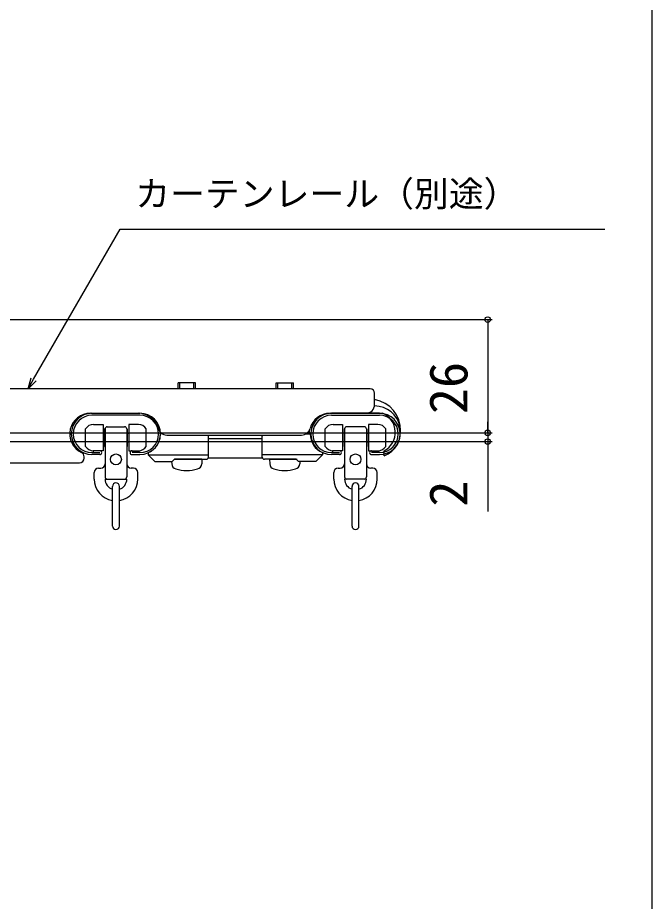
# Model space of a CAD drawing. Units: millimetres, scale not verified. Extents: x -525 to 525, y -782 to 777.
# Drawn here: x 379.3 to 525, y 352.9 to 555.8 of the extents above; entities that cross this region are included whole.
import ezdxf
from ezdxf.enums import TextEntityAlignment as Align

# ---------------------------------------------------------------- set-up
doc = ezdxf.new("R2010")
doc.units = ezdxf.units.MM
doc.header["$LTSCALE"] = 4
for name, color, linetype in [('0-4_YKK_13', 4, 'Continuous'), ('0-6_YKK_D', 6, 'Continuous'), ('0-7_YKK_ZWAK', 7, 'Continuous')]:
    doc.layers.add(name, color=color, linetype=linetype)
doc.styles.add('ＭＳ ゴシック', font='')
doc.styles.get('ＭＳ ゴシック').set_extended_font_data('MS Gothic')

msp = doc.modelspace()

# ---------------------------------------------------------------- linework, layer by layer
at = {"layer": '0-4_YKK_13'}
for p, q in [((416.102, 470.6), (416.102, 471.95)), ((420.102, 471.95), (416.102, 471.95)), ((416.502, 470.6), (416.502, 471.95)), ((419.702, 470.6), (419.702, 471.95)), ((420.102, 470.6), (420.102, 471.95)), ((438.602, 470.6), (438.602, 471.95)), ((438.602, 471.95), (442.602, 471.95)), ((439.002, 470.6), (439.002, 471.95)), ((442.202, 470.6), (442.202, 471.95)), ((442.602, 470.6), (442.602, 471.95)), ((460.25, 470.6), (369.9, 470.6)), ((461.25, 467), (461.25, 469.6)), ((396, 465), (407, 465)), ((396.352, 465), (407.352, 465)), ((451, 465), (463.039, 465)), ((462.352, 465), (451.352, 465)), ((407.352, 464.55), (396.352, 464.55)), ((451.352, 464.55), (462.352, 464.55)), ((394.902, 457.4), (394.902, 461.4)), ((396.702, 462.4), (398.902, 462.4)), ((399.352, 461.4), (399.352, 450.4)), ((399.852, 461.9), (403.852, 461.9)), ((404.352, 461.4), (404.352, 450.4)), ((407.002, 462.4), (404.802, 462.4)), ((408.802, 457.4), (408.802, 461.4)), ((446.249, 461.065), (446.249, 460.25)), ((449.902, 457.4), (449.902, 461.4)), ((451.702, 462.4), (453.902, 462.4)), ((454.352, 461.4), (454.352, 450.4)), ((458.852, 461.9), (454.852, 461.9)), ((459.352, 461.4), (459.352, 450.4)), ((462.002, 462.4), (459.802, 462.4)), ((463.802, 457.4), (463.802, 461.4)), ((399.252, 460.4), (398.902, 460.4)), ((404.452, 460.4), (404.802, 460.4)), ((412.551, 460.25), (412.074, 460.25)), ((412.274, 460.435), (412.274, 460.25)), ((413.519, 460), (444.481, 460)), ((423.074, 454.95), (423.074, 460)), ((435.449, 459.15), (423.074, 459.15)), ((435.449, 454.95), (435.449, 460)), ((445.449, 460.25), (446.449, 460.25)), ((454.252, 460.4), (453.902, 460.4)), ((459.452, 460.4), (459.802, 460.4)), ((399.252, 458.4), (398.902, 458.4)), ((404.452, 458.4), (404.802, 458.4)), ((454.252, 458.4), (453.902, 458.4)), ((459.452, 458.4), (459.802, 458.4)), ((394.55, 454.7), (394.55, 454.985)), ((396.352, 455.95), (398.152, 455.95)), ((398.152, 455.5), (396.352, 455.5)), ((405.552, 456.4), (407.102, 456.4)), ((407.352, 455.95), (405.552, 455.95)), ((405.552, 455.5), (407.352, 455.5)), ((407.102, 456.4), (407.102, 455.95)), ((409.274, 455.95), (409.274, 455.45)), ((409.274, 455.45), (410.774, 453.95)), ((409.274, 455.45), (423.074, 455.45)), ((435.449, 454.65), (422.974, 454.65)), ((449.249, 455.45), (435.449, 455.45)), ((449.249, 455.45), (447.749, 453.95)), ((449.249, 455.95), (449.249, 455.45)), ((451.352, 455.95), (453.152, 455.95)), ((453.152, 455.5), (451.352, 455.5)), ((453.152, 456.4), (451.602, 456.4)), ((451.602, 456.4), (451.602, 455.95)), ((462.352, 455.95), (460.552, 455.95)), ((460.552, 455.5), (462.352, 455.5)), ((463.45, 455.19), (463.45, 456.39)), ((366.5, 453.6), (393.45, 453.6)), ((410.774, 453.95), (414.774, 453.95)), ((414.628, 453.95), (414.657, 453.387)), ((415.274, 454.45), (414.774, 453.95)), ((415.274, 454.45), (422.574, 454.45)), ((421.602, 454.45), (415.274, 454.45)), ((421.602, 454.45), (421.546, 453.387)), ((443.249, 454.45), (435.949, 454.45)), ((437.102, 454.45), (437.157, 453.387)), ((437.102, 454.45), (443.43, 454.45)), ((443.249, 454.45), (443.749, 453.95)), ((447.749, 453.95), (443.749, 453.95)), ((444.075, 453.95), (444.046, 453.387)), ((396.852, 449.9), (396.852, 451.4)), ((397.852, 452.4), (398.352, 452.4)), ((405.852, 452.4), (405.352, 452.4)), ((406.852, 449.9), (406.852, 451.4)), ((451.852, 449.9), (451.852, 451.4)), ((452.852, 452.4), (453.352, 452.4)), ((460.852, 452.4), (460.352, 452.4)), ((461.852, 449.9), (461.852, 451.4)), ((399.352, 449.9), (404.352, 449.9)), ((459.352, 449.9), (454.352, 449.9)), ((401.052, 439.1), (401.052, 448.2)), ((402.652, 439.1), (402.652, 448.2)), ((456.052, 439.1), (456.052, 448.2)), ((457.652, 439.1), (457.652, 448.2))]:
    msp.add_line(p, q, dxfattribs=at)
for points in [[(398.902, 462.4), (398.902, 456.4), (396.702, 456.4)], [(399.352, 461.4), (399.252, 461.4), (399.252, 457.4), (399.352, 457.4)], [(404.352, 461.4), (404.452, 461.4), (404.452, 457.4), (404.352, 457.4)], [(404.802, 462.4), (404.802, 456.4), (407.002, 456.4)], [(453.902, 462.4), (453.902, 456.4), (451.702, 456.4)], [(454.352, 461.4), (454.252, 461.4), (454.252, 457.4), (454.352, 457.4)], [(459.352, 461.4), (459.452, 461.4), (459.452, 457.4), (459.352, 457.4)], [(459.802, 462.4), (459.802, 456.4), (462.002, 456.4)], [(398.152, 456.4), (396.602, 456.4), (396.602, 455.95)], [(460.552, 456.4), (462.102, 456.4), (462.102, 455.95)]]:
    msp.add_lwpolyline(points, dxfattribs=at)
for centre in [(401.852, 454.4), (456.852, 454.4)]:
    msp.add_circle(centre, 1.25, dxfattribs=at)
for centre, radius, start, end in [((460.25, 469.6), 1, 0, 90), ((459.25, 467), 2, 270, 0), ((460.2, 461.2), 7, 357.94825, 81.37307), ((461.25, 460.718), 5.95, 291.70007, 90), ((396, 460.25), 4.75, 90, 244.15759), ((396.352, 460.25), 4.75, 90, 270), ((407, 460.25), 4.75, 15.02611, 90), ((407.352, 460.25), 4.75, 270, 90), ((451, 460.25), 4.75, 90, 164.97389), ((451.352, 460.25), 4.75, 90, 270), ((462.352, 460.25), 4.75, 270, 90), ((461.25, 460.6), 4.75, 297.59107, 67.87369), ((396.352, 460.25), 4.3, 90, 270), ((407.352, 460.25), 4.3, 270, 90), ((451.352, 460.25), 4.3, 90, 270), ((462.352, 460.25), 4.3, 270, 90), ((396.634, 460.401), 2, 88.07175, 150.03746), ((399.852, 461.4), 0.5, 90, 180), ((403.852, 461.4), 0.5, 0, 90), ((407.069, 460.401), 2, 29.96254, 91.92825), ((413.519, 462), 2, 195.02611, 270), ((444.481, 462), 2, 270, 344.97389), ((451.634, 460.401), 2, 88.07175, 150.03746), ((454.852, 461.4), 0.5, 90, 180), ((458.852, 461.4), 0.5, 0, 90), ((462.069, 460.401), 2, 29.96254, 91.92825), ((407.324, 460.281), 4.75, 294.23653, 359.62211), ((422.574, 459.75), 0.5, 0, 30), ((435.949, 459.75), 0.5, 150, 180), ((451.199, 460.281), 4.75, 180.37789, 245.76347), ((396.634, 458.399), 2, 209.96254, 271.92825), ((407.069, 458.399), 2, 268.07175, 330.03746), ((451.634, 458.399), 2, 209.96254, 271.92825), ((462.069, 458.399), 2, 268.07175, 330.03746), ((393.45, 454.7), 1.1, 270, 0), ((393.45, 454.985), 1.1, 0, 64.15759), ((398.152, 455.95), 0.45, 270, 90), ((405.552, 455.95), 0.45, 90, 270), ((422.574, 454.95), 0.5, 270, 0), ((435.949, 454.95), 0.5, 180, 270), ((453.152, 455.95), 0.45, 270, 90), ((460.552, 455.95), 0.45, 90, 270), ((398.352, 453.4), 1, 270, 0), ((405.352, 453.4), 1, 180, 270), ((415.956, 453.455), 1.3, 183, 253.8167), ((420.248, 453.455), 1.3, 286.1833, 357), ((438.456, 453.455), 1.3, 183, 253.8167), ((442.748, 453.455), 1.3, 286.1833, 357), ((453.352, 453.4), 1, 270, 0), ((460.352, 453.4), 1, 180, 270), ((397.852, 451.4), 1, 90, 180), ((405.852, 451.4), 1, 0, 90), ((418.102, 460.85), 9, 253.8167, 286.1833), ((440.602, 460.85), 9, 253.8167, 286.1833), ((452.852, 451.4), 1, 90, 180), ((460.852, 451.4), 1, 0, 90), ((401.852, 449.9), 5, 180, 260.7931), ((399.852, 450.4), 0.5, 180, 270), ((401.852, 449.9), 2.5, 180, 251.33708), ((401.852, 448.2), 0.8, 0, 180), ((401.852, 449.9), 2.5, 288.66292, 0), ((401.852, 449.9), 5, 279.2069, 0), ((403.852, 450.4), 0.5, 270, 0), ((456.852, 449.9), 5, 180, 260.7931), ((454.852, 450.4), 0.5, 180, 270), ((456.852, 449.9), 2.5, 180, 251.33708), ((456.852, 448.2), 0.8, 0, 180), ((456.852, 449.9), 2.5, 288.66292, 0), ((456.852, 449.9), 5, 279.2069, 0), ((458.852, 450.4), 0.5, 270, 0), ((401.852, 439.1), 0.8, 180, 0), ((456.852, 439.1), 0.8, 180, 0)]:
    msp.add_arc(centre, radius, start, end, dxfattribs=at)
at = {"layer": '0-6_YKK_D'}
for p, q in [((362.5, 486.5), (488.2, 486.5)), ((487.2, 486.5), (487.2, 460.5)), ((487.2, 460.5), (487.2, 463.05)), ((366, 460.5), (488.2, 460.5)), ((367, 460.5), (488.2, 460.5)), ((487.2, 460.5), (487.2, 458.5)), ((366.75, 458.5), (488.2, 458.5)), ((487.2, 458.5), (487.2, 442.446))]:
    msp.add_line(p, q, dxfattribs=at)
for points in [[(381.687, 470.6), (382.962, 472.808), (402.843, 507.243), (514.116, 507.243)], [(383.554, 472.466), (381.687, 470.6), (382.371, 473.15)]]:
    msp.add_lwpolyline(points, dxfattribs=at)
for centre in [(487.2, 486.5), (487.2, 460.5), (487.2, 460.5), (487.2, 458.5)]:
    msp.add_circle(centre, 0.637, dxfattribs=at)
at = {"layer": '0-7_YKK_ZWAK'}
msp.add_lwpolyline([(-525, -782.5), (525, -782.5), (525, 747.5)], dxfattribs=at)

# ---------------------------------------------------------------- texts
at = {"layer": '0-6_YKK_D', "style": 'ＭＳ ゴシック'}
msp.add_text('カーテンレール（別途）', height=5.865, dxfattribs=at).set_placement((406.277, 510.701), align=Align.BOTTOM_LEFT)
for s, p in [('26', (485.2, 464.807)), ('2', (485.2, 443.559))]:
    msp.add_text(s, height=8.798, rotation=90, dxfattribs=at).set_placement(p, align=Align.BOTTOM_LEFT)

doc.saveas('drawing.dxf')
